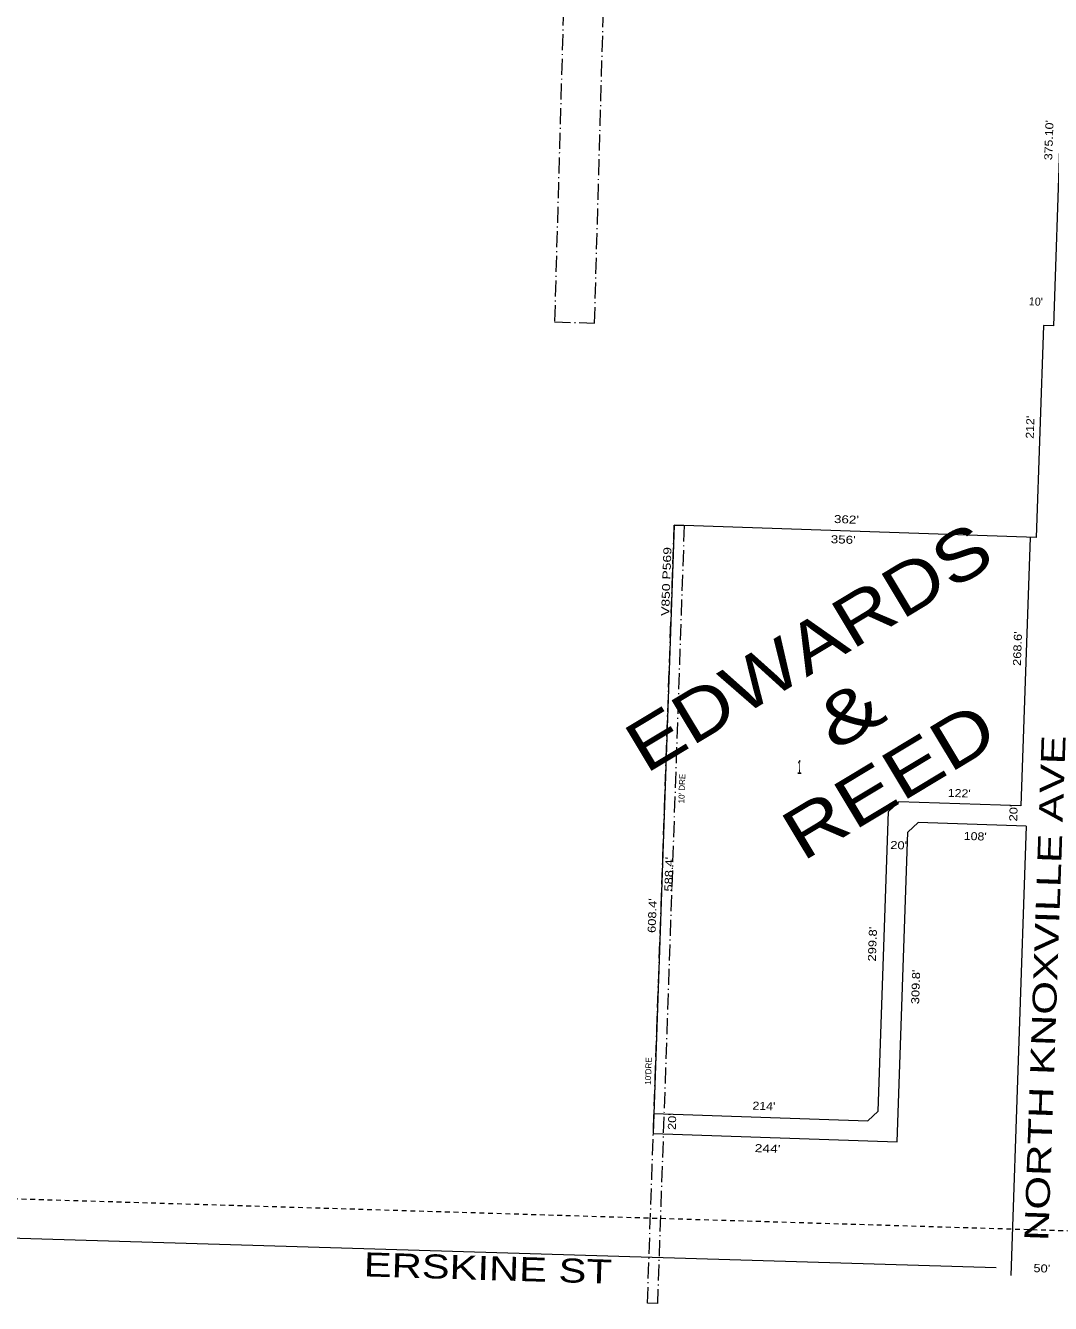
# Model space of a CAD drawing. Extents: x 931833 to 937396, y 7284156 to 7289627.
# Drawn here: x 935123 to 936147, y 7284188 to 7285466 of the extents above; entities that cross this region are included whole.
import ezdxf
from ezdxf.enums import TextEntityAlignment as Align

# ---------------------------------------------------------------- set-up
doc = ezdxf.new("R2010")
doc.units = 0
doc.header["$LTSCALE"] = 3.2
doc.linetypes.add('DOT_DASHED', pattern=[7.7, 5, -1.2, 0.3, -1.2])
doc.linetypes.add('SHORT_DASHED', pattern=[2.7, 1.5, -1.2])
for name, color, linetype, lineweight in [('1', 7, 'SHORT_DASHED', 13), ('21', 7, 'DOT_DASHED', 13), ('6', 7, 'Continuous', 13)]:
    doc.layers.add(name, color=color, linetype=linetype, lineweight=lineweight)
for name, color, linetype in [('10', 7, 'Continuous'), ('11', 7, 'Continuous'), ('13', 7, 'Continuous'), ('15', 7, 'Continuous'), ('19', 7, 'Continuous'), ('22', 7, 'Continuous')]:
    doc.layers.add(name, color=color, linetype=linetype)

msp = doc.modelspace()

# ---------------------------------------------------------------- linework, layer by layer
at = {"layer": '1'}
msp.add_lwpolyline([(931958.046, 7284388.823), (937216.06, 7284229.243), (937378.045, 7289468.687), (932122.06, 7289626.607)], close=True, dxfattribs=at)
at = {"layer": '21'}
for points in [[(935697.396, 7286787.016), (935651.596, 7285169.414), (935691.58, 7285168.286), (935738.239, 7286816.1)], [(935744.462, 7284188.732), (935771.202, 7284966.272), (935781.195, 7284965.928), (935754.456, 7284188.388)]]:
    msp.add_lwpolyline(points, close=True, dxfattribs=at)
at = {"layer": '6'}
for p, q in [((936123.063, 7284665.407), (936107.618, 7284216.27)), ((935750.974, 7284378.226), (935964.848, 7284370.87)), ((932422.468, 7284334.717), (936093.01, 7284224.303))]:
    msp.add_line(p, q, dxfattribs=at)
for points in [[(936163.155, 7285540.246), (936150.263, 7285165.368), (936140.268, 7285165.711), (936132.982, 7284953.837)], [(936132.982, 7284953.837), (935771.197, 7284966.278), (935750.285, 7284358.238), (935994.143, 7284349.852), (936004.789, 7284659.469)], [(936126.986, 7284954.042), (936117.755, 7284685.601), (935995.827, 7284689.795), (935985.458, 7284680.115)], [(935964.848, 7284370.87), (935975.154, 7284380.492), (935985.458, 7284680.115)], [(936123.063, 7284665.407), (936015.128, 7284669.119), (936004.789, 7284659.469)]]:
    msp.add_lwpolyline(points, dxfattribs=at)

# ---------------------------------------------------------------- texts
at = {"layer": '10', "width": 0.45}
msp.add_text('1', height=14, rotation=358.03, dxfattribs=at).set_placement((935896.206, 7284717.591), align=Align.CENTER)
at = {"layer": '11'}
for s, rotation, width, p in [("375.10'", 88.03, 1.15, (936149.736, 7285350.917)), ("212'", 88.03, 1.15, (936130.966, 7285063.998)), ("362'", 358.03, 1.25, (935943.27, 7284968.033)), ("356'", 358.03, 1.25, (935940.032, 7284947.873)), ("268.6'", 88.03, 1.2, (936118.342, 7284842.73)), ("122'", 358.03, 1.15, (936056.034, 7284694.403)), ("20'", 88.03, 1.2, (936114.303, 7284678.418)), ("20'", 358.03, 1.2, (935995.465, 7284642.396)), ("108'", 358.03, 1.15, (936072.03, 7284651.352)), ("588.4'", 88.03, 1.2, (935769.864, 7284617.27)), ("608.4'", 88.03, 1.2, (935753.178, 7284575.892)), ("299.8'", 88.03, 1.2, (935973.367, 7284547.394)), ("309.8'", 88.03, 1.2, (936016.59, 7284504.639)), ("214'", 358.03, 1.15, (935860.785, 7284381.742)), ("20'", 88.03, 1.2, (935773.061, 7284369.975)), ("244'", 358.03, 1.3, (935864.412, 7284339.257)), ("50'", 358.03, 1.2, (936138.549, 7284219.457))]:
    msp.add_text(s, height=8, rotation=rotation, dxfattribs=dict(at, width=width)).set_placement(p, align=Align.CENTER)
msp.add_text("10'", height=8, rotation=358.03, dxfattribs=at).set_placement((936132.561, 7285185.772), align=Align.CENTER)
at = {"layer": '13', "width": 1.3}
msp.add_text('V850 P569', height=8, rotation=88.03, dxfattribs=at).set_placement((935767.293, 7284909.829), align=Align.CENTER)
at = {"layer": '15'}
for s, width, p in [('EDWARDS', 1.2, (935918.561, 7284823.04)), ('&', 1.45, (935958.77, 7284756.202)), ('REED', 1.25, (935998.978, 7284689.364))]:
    msp.add_text(s, height=50, rotation=31.03, dxfattribs=dict(at, width=width)).set_placement(p, align=Align.CENTER)
at = {"layer": '19'}
for s, rotation, width, p in [('NORTH KNOXVILLE AVE', 88.03, 1.35, (936153.848, 7284503.108)), ('ERSKINE ST', 358.277, 1.3, (935584.612, 7284211.781))]:
    msp.add_text(s, height=24, rotation=rotation, dxfattribs=dict(at, width=width)).set_placement(p, align=Align.CENTER)
at = {"layer": '22'}
for s, p in [("10' DRE", (935781.818, 7284702.892)), ("10'DRE", (935748.313, 7284420.565))]:
    msp.add_text(s, height=6, rotation=88.03, dxfattribs=at).set_placement(p, align=Align.CENTER)

doc.saveas('drawing.dxf')
